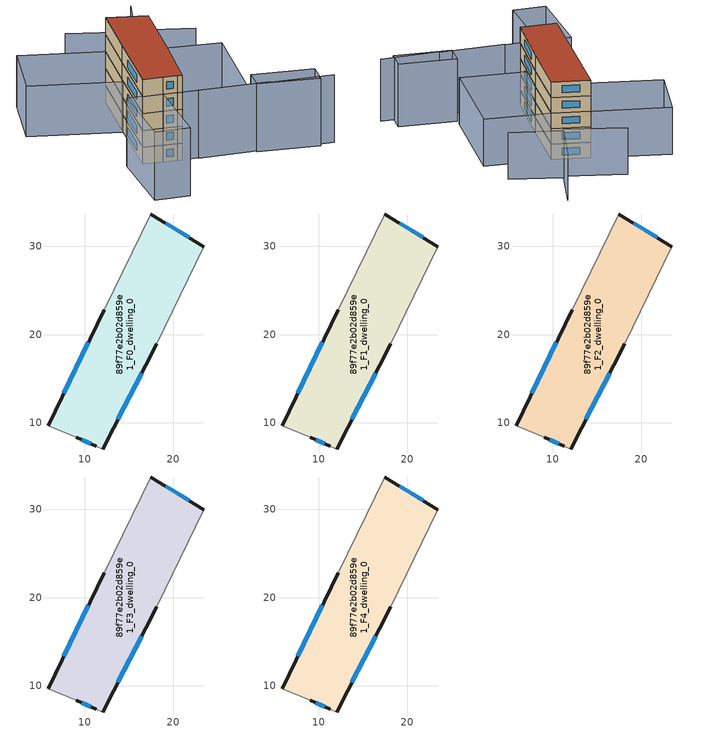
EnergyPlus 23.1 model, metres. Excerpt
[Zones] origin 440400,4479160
89f77e2b02d859e1_F0_dwelling_0
 floor ground (EU_floor_Construction): 23.45,29.94 18.12,18.97 12.02,7.05 11.27,7.38 8.99,8.37 5.83,9.7 12.16,22.78 17.46,33.63 z0
 wall outside (EU_wall_Construction): 12.16,22.78 5.83,9.7 / 23.45,29.94 17.46,33.63 / 12.02,7.05 18.12,18.97 / 8.99,8.37 11.27,7.38 z0:3
 wall adiabatic (EU_wall_Construction): 5.83,9.7 8.99,8.37 / 17.46,33.63 12.16,22.78 / 18.12,18.97 23.45,29.94 / 11.27,7.38 12.02,7.05 z0:3
 window (EU_Window_Construction): 10.38,19.11 7.6,13.38 / 21.77,30.98 19.14,32.59 / 13.73,10.4 16.4,15.63 / 9.63,8.09 10.63,7.66 z0.84:2.16
89f77e2b02d859e1_F1_dwelling_0
 floor to 89f77e2b02d859e1_F0_dwelling_0 (EU_floor_Construction): 23.45,29.94 18.12,18.97 12.02,7.05 11.27,7.38 8.99,8.37 5.82,9.7 12.16,22.78 17.46,33.63 z3
 wall outside (EU_wall_Construction): 12.16,22.78 5.83,9.7 / 23.45,29.94 17.46,33.63 / 12.02,7.05 18.12,18.97 / 8.99,8.37 11.27,7.38 z3:6
 wall adiabatic (EU_wall_Construction): 5.83,9.7 8.99,8.37 / 17.46,33.63 12.16,22.78 / 18.12,18.97 23.45,29.94 / 11.27,7.38 12.02,7.05 z3:6
 window (EU_Window_Construction): 10.38,19.11 7.6,13.38 / 21.77,30.98 19.14,32.59 / 13.73,10.4 16.4,15.63 / 9.63,8.09 10.63,7.66 z3.84:5.16
89f77e2b02d859e1_F2_dwelling_0
 floor to 89f77e2b02d859e1_F1_dwelling_0 (EU_floor_Construction): 23.45,29.94 18.12,18.97 12.02,7.05 11.27,7.38 8.99,8.37 5.82,9.7 12.16,22.78 17.46,33.63 z6
 wall outside (EU_wall_Construction): 12.16,22.78 5.83,9.7 / 23.45,29.94 17.46,33.63 / 12.02,7.05 18.12,18.97 / 8.99,8.37 11.27,7.38 z6:9
 wall adiabatic (EU_wall_Construction): 5.83,9.7 8.99,8.37 / 17.46,33.63 12.16,22.78 / 18.12,18.97 23.45,29.94 / 11.27,7.38 12.02,7.05 z6:9
 window (EU_Window_Construction): 10.38,19.11 7.6,13.38 / 21.77,30.98 19.14,32.59 / 13.73,10.4 16.4,15.63 / 9.63,8.09 10.63,7.66 z6.84:8.16
89f77e2b02d859e1_F3_dwelling_0
 floor to 89f77e2b02d859e1_F2_dwelling_0 (EU_floor_Construction): 23.45,29.94 18.12,18.97 12.02,7.05 11.27,7.38 8.99,8.37 5.82,9.7 12.16,22.78 17.46,33.63 z9
 wall outside (EU_wall_Construction): 12.16,22.78 5.83,9.7 / 23.45,29.94 17.46,33.63 / 12.02,7.05 18.12,18.97 / 8.99,8.37 11.27,7.38 z9:12
 wall adiabatic (EU_wall_Construction): 5.83,9.7 8.99,8.37 / 17.46,33.63 12.16,22.78 / 18.12,18.97 23.45,29.94 / 11.27,7.38 12.02,7.05 z9:12
 window (EU_Window_Construction): 10.38,19.11 7.6,13.38 / 21.77,30.98 19.14,32.59 / 13.73,10.4 16.4,15.63 / 9.63,8.09 10.63,7.66 z9.84:11.16
89f77e2b02d859e1_F4_dwelling_0
 floor to 89f77e2b02d859e1_F3_dwelling_0 (EU_floor_Construction): 23.45,29.94 18.12,18.97 12.02,7.05 11.27,7.38 8.99,8.37 5.82,9.7 12.16,22.78 17.46,33.63 z12
 wall outside (EU_wall_Construction): 12.16,22.78 5.83,9.7 / 23.45,29.94 17.46,33.63 / 12.02,7.05 18.12,18.97 / 8.99,8.37 11.27,7.38 z12:15
 wall adiabatic (EU_wall_Construction): 5.83,9.7 8.99,8.37 / 17.46,33.63 12.16,22.78 / 18.12,18.97 23.45,29.94 / 11.27,7.38 12.02,7.05 z12:15
 window (EU_Window_Construction): 10.38,19.11 7.6,13.38 / 21.77,30.98 19.14,32.59 / 13.73,10.4 16.4,15.63 / 9.63,8.09 10.63,7.66 z12.84:14.16
 roof outside (EU_roof_Construction): 12.02,7.05 18.12,18.97 23.45,29.94 17.46,33.63 12.16,22.78 5.83,9.7 8.99,8.37 11.27,7.38 z15
shading: 25.8,1.22 35.92,-2.78 / 14.55,5.97 25.91,1.48 / 11.27,7.38 14.59,6.07 / 23.61,2.12 25.34,5.71 / 25.34,5.71 34.99,1.06 / 34.99,1.06 33.27,-2.52 / 33.27,-2.52 23.61,2.12 / -2.04,-3.09 3.35,10.75 / 3.35,10.75 9.06,8.53 / 9.06,8.53 3.67,-5.31 / 3.67,-5.31 -2.04,-3.09 z0:12; 32.66,45.94 26.44,36.99 / 26.44,36.99 17.02,43.55 / 35,31.99 26.82,37.54 / 14.93,12.43 23.45,29.94 / 23.45,29.94 34.5,24.57 / 34.5,24.57 25.98,7.05 / 25.98,7.05 14.93,12.43 / 5.14,41.41 18.57,32.93 / 18.57,32.93 11.76,22.15 / 11.76,22.15 -1.67,30.62 / -1.67,30.62 5.14,41.41 z0:9
[Building]
EU S2 Campaign: North Axis=0; Terrain=City; Solar Distribution=FullExterior
[Site:Location]
Madrid: Latitude=40.5; Longitude=-3.5; Time Zone=1; Elevation=609
[SizingPeriod:WeatherFileDays]
AnnualSizingPeriod: Begin Month=1; Begin Day of Month=1; End Month=12; End Day of Month=31; Day of Week for Start Day=Monday; Use Weather File Daylight Saving Period=No; Use Weather File Rain and Snow Indicators=No
[MATERIAL]
EU_InternalMass_Material: Roughness=MediumRough; Thickness=0.1; Conductivity=1; Density=1800; Specific Heat=900; Thermal Absorptance=0.9; Solar Absorptance=0.7; Visible Absorptance=0.7
[MATERIAL:NOMASS] Roughness=MediumRough; Thermal Absorptance=0.9; Solar Absorptance=0.7; Visible Absorptance=0.7
Name | Thermal Resistance
EU_wall_NoMass; EU_roof_NoMass | 2.16768
EU_floor_NoMass | 1.14339
[WINDOWMATERIAL:SIMPLEGLAZINGSYSTEM]
EU_Window_SimpleGlazing: UFactor=3.23888; Solar Heat Gain Coefficient=0.85; Visible Transmittance=0.85
[CONSTRUCTION]
EU_wall_Construction: EU_wall_NoMass
EU_roof_Construction: EU_roof_NoMass
EU_floor_Construction: EU_floor_NoMass
EU_Window_Construction: EU_Window_SimpleGlazing
EU_InternalMass_Construction: EU_InternalMass_Material
[ZONE] Type=1; Multiplier=1; Ceiling Height=autocalculate; Floor Area=autocalculate; Part of Total Floor Area=Yes
Name | Volume
89f77e2b02d859e1_F0_dwelling_0 | 543.109
89f77e2b02d859e1_F1_dwelling_0; 89f77e2b02d859e1_F2_dwelling_0; 89f77e2b02d859e1_F3_dwelling_0; 89f77e2b02d859e1_F4_dwelling_0 | 543.108
[INTERNALMASS] Construction=EU_InternalMass_Construction; Surface Area=181.036
Name | Zone or ZoneList
89f77e2b02d859e1_F0_dwelling_0_EU_InternalMass | 89f77e2b02d859e1_F0_dwelling_0
89f77e2b02d859e1_F1_dwelling_0_EU_InternalMass | 89f77e2b02d859e1_F1_dwelling_0
89f77e2b02d859e1_F2_dwelling_0_EU_InternalMass | 89f77e2b02d859e1_F2_dwelling_0
89f77e2b02d859e1_F3_dwelling_0_EU_InternalMass | 89f77e2b02d859e1_F3_dwelling_0
89f77e2b02d859e1_F4_dwelling_0_EU_InternalMass | 89f77e2b02d859e1_F4_dwelling_0
[OTHEREQUIPMENT] Fuel Type=Electricity; Design Level Calculation Method=Watts/Area; Power per Zone Floor Area=1; Fraction Latent=0; Fraction Radiant=0; Fraction Lost=0; Carbon Dioxide Generation Rate=0; EndUse Subcategory=EU_Step8_InternalGains
Name | Zone or ZoneList or Space or SpaceList | Schedule
EU_Step8_InternalGain_89f77e2b02d859e1_F0_dwelling_0_f000 | 89f77e2b02d859e1_F0_dwelling_0 | EU_Step8_GainSchedule_89f77e2b02d859e1_F0_dwelling_0_f000
EU_Step8_InternalGain_89f77e2b02d859e1_F1_dwelling_0_f000 | 89f77e2b02d859e1_F1_dwelling_0 | EU_Step8_GainSchedule_89f77e2b02d859e1_F1_dwelling_0_f000
EU_Step8_InternalGain_89f77e2b02d859e1_F2_dwelling_0_f000 | 89f77e2b02d859e1_F2_dwelling_0 | EU_Step8_GainSchedule_89f77e2b02d859e1_F2_dwelling_0_f000
EU_Step8_InternalGain_89f77e2b02d859e1_F3_dwelling_0_f000 | 89f77e2b02d859e1_F3_dwelling_0 | EU_Step8_GainSchedule_89f77e2b02d859e1_F3_dwelling_0_f000
EU_Step8_InternalGain_89f77e2b02d859e1_F4_dwelling_0_f000 | 89f77e2b02d859e1_F4_dwelling_0 | EU_Step8_GainSchedule_89f77e2b02d859e1_F4_dwelling_0_f000
[ZONEVENTILATION:DESIGNFLOWRATE] Schedule=EU_AlwaysOn; Design Flow Rate Calculation Method=AirChanges/Hour; Air Changes per Hour=0.480546; Ventilation Type=Natural; Fan Pressure Rise=0; Fan Total Efficiency=1; Constant Term Coefficient=1; Temperature Term Coefficient=0; Velocity Term Coefficient=0; Velocity Squared Term Coefficient=0; Minimum Indoor Temperature=-100; Maximum Indoor Temperature=100; Delta Temperature=-100; Minimum Outdoor Temperature=-100; Maximum Outdoor Temperature=100; Maximum Wind Speed=40
Name | Zone or ZoneList or Space or SpaceList
EU_ConstantAir_89f77e2b02d859e1_F0_dwelling_0 | 89f77e2b02d859e1_F0_dwelling_0
EU_ConstantAir_89f77e2b02d859e1_F1_dwelling_0 | 89f77e2b02d859e1_F1_dwelling_0
EU_ConstantAir_89f77e2b02d859e1_F2_dwelling_0 | 89f77e2b02d859e1_F2_dwelling_0
EU_ConstantAir_89f77e2b02d859e1_F3_dwelling_0 | 89f77e2b02d859e1_F3_dwelling_0
EU_ConstantAir_89f77e2b02d859e1_F4_dwelling_0 | 89f77e2b02d859e1_F4_dwelling_0
[HVACTEMPLATE:THERMOSTAT] Constant Heating Setpoint=20; Constant Cooling Setpoint=50
EU_HeatOnly_89f77e2b02d859e1_F0_dwelling_0; EU_HeatOnly_89f77e2b02d859e1_F1_dwelling_0; EU_HeatOnly_89f77e2b02d859e1_F2_dwelling_0; EU_HeatOnly_89f77e2b02d859e1_F3_dwelling_0; EU_HeatOnly_89f77e2b02d859e1_F4_dwelling_0
[HVACTEMPLATE:ZONE:IDEALLOADSAIRSYSTEM] System Availability Schedule=EU_AlwaysOn; Maximum Heating Supply Air Temperature=50; Minimum Cooling Supply Air Temperature=13; Maximum Heating Supply Air Humidity Ratio=0.0156; Minimum Cooling Supply Air Humidity Ratio=0.0077; Heating Limit=NoLimit; Cooling Limit=NoLimit; Heating Availability Schedule=EU_AlwaysOn; Cooling Availability Schedule=EU_CoolingOff; Dehumidification Control Type=ConstantSensibleHeatRatio; Cooling Sensible Heat Ratio=0.7; Dehumidification Setpoint=60; Humidification Control Type=None; Humidification Setpoint=30; Outdoor Air Method=None; Outdoor Air Flow Rate per Person=0.00944; Outdoor Air Flow Rate per Zone Floor Area=0; Outdoor Air Flow Rate per Zone=0; Demand Controlled Ventilation Type=None; Outdoor Air Economizer Type=NoEconomizer; Heat Recovery Type=None; Sensible Heat Recovery Effectiveness=0.7; Latent Heat Recovery Effectiveness=0.65
Name | Template Thermostat
89f77e2b02d859e1_F0_dwelling_0 | EU_HeatOnly_89f77e2b02d859e1_F0_dwelling_0
89f77e2b02d859e1_F1_dwelling_0 | EU_HeatOnly_89f77e2b02d859e1_F1_dwelling_0
89f77e2b02d859e1_F2_dwelling_0 | EU_HeatOnly_89f77e2b02d859e1_F2_dwelling_0
89f77e2b02d859e1_F3_dwelling_0 | EU_HeatOnly_89f77e2b02d859e1_F3_dwelling_0
89f77e2b02d859e1_F4_dwelling_0 | EU_HeatOnly_89f77e2b02d859e1_F4_dwelling_0
[SIZING:ZONE] Zone Cooling Design Supply Air Temperature Input Method=SupplyAirTemperature; Zone Cooling Design Supply Air Temperature=13; Zone Heating Design Supply Air Temperature Input Method=SupplyAirTemperature; Zone Heating Design Supply Air Temperature=50; Zone Cooling Design Supply Air Humidity Ratio=0.008; Zone Heating Design Supply Air Humidity Ratio=0.008; Cooling Design Air Flow Method=DesignDay; Cooling Design Air Flow Rate=0; Cooling Minimum Air Flow per Zone Floor Area=0.000762; Cooling Minimum Air Flow=0; Cooling Minimum Air Flow Fraction=0.2; Heating Design Air Flow Method=DesignDay; Heating Design Air Flow Rate=0; Heating Maximum Air Flow per Zone Floor Area=0.002032; Heating Maximum Air Flow=0.141576; Heating Maximum Air Flow Fraction=0.3; Account for Dedicated Outdoor Air System=No; Dedicated Outdoor Air System Control Strategy=NeutralSupplyAir; Dedicated Outdoor Air Low Setpoint Temperature for Design=autosize; Dedicated Outdoor Air High Setpoint Temperature for Design=autosize; Zone Load Sizing Method=Sensible Load Only No Latent Load; Zone Latent Cooling Design Supply Air Humidity Ratio Input Method=HumidityRatioDifference; Zone Cooling Design Supply Air Humidity Ratio Difference=0.005; Zone Latent Heating Design Supply Air Humidity Ratio Input Method=HumidityRatioDifference; Zone Humidification Design Supply Air Humidity Ratio Difference=0.005
89f77e2b02d859e1_F0_dwelling_0; 89f77e2b02d859e1_F1_dwelling_0; 89f77e2b02d859e1_F2_dwelling_0; 89f77e2b02d859e1_F3_dwelling_0; 89f77e2b02d859e1_F4_dwelling_0
[SCHEDULE:CONSTANT]
Name | Hourly Value
EU_AlwaysOn | 1
EU_CoolingOff | 0
[SCHEDULE:FILE] Column Number=1; Rows to Skip at Top=0; Number of Hours of Data=8760; Column Separator=Comma; Interpolate to Timestep=No; Minutes per Item=60; Adjust Schedule for Daylight Savings=Yes
Name | File
EU_Step8_GainSchedule_89f77e2b02d859e1_F0_dwelling_0_f000 | ../../schedules/89f77e2b02d859e1/89f77e2b02d859e1_F0_dwelling_0_f000_gain.csv
EU_Step8_GainSchedule_89f77e2b02d859e1_F1_dwelling_0_f000 | ../../schedules/89f77e2b02d859e1/89f77e2b02d859e1_F1_dwelling_0_f000_gain.csv
EU_Step8_GainSchedule_89f77e2b02d859e1_F2_dwelling_0_f000 | ../../schedules/89f77e2b02d859e1/89f77e2b02d859e1_F2_dwelling_0_f000_gain.csv
EU_Step8_GainSchedule_89f77e2b02d859e1_F3_dwelling_0_f000 | ../../schedules/89f77e2b02d859e1/89f77e2b02d859e1_F3_dwelling_0_f000_gain.csv
EU_Step8_GainSchedule_89f77e2b02d859e1_F4_dwelling_0_f000 | ../../schedules/89f77e2b02d859e1/89f77e2b02d859e1_F4_dwelling_0_f000_gain.csv
